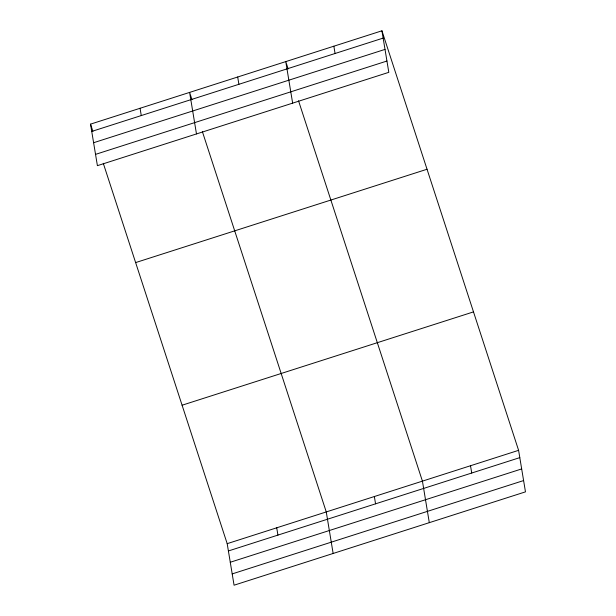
<?xml version="1.0" encoding="UTF-8"?>
<svg xmlns="http://www.w3.org/2000/svg" width="616" height="616" viewBox="0 0 616 616"><rect width="100%" height="100%" fill="white"/><g stroke="black" fill="none" stroke-linecap="round" stroke-linejoin="round"><path stroke-width="0.92" d="M381.935 30.8L388.812 72.334L97.405 165.666L90.529 124.139L381.935 30.8L518.595 450.335L525.471 491.861L234.065 585.2L227.189 543.666L103.288 163.302M91.738 131.431L383.144 38.1M93.601 142.727L385.015 49.396M95.534 154.37L386.94 61.03M135.628 262.585L427.034 169.246M182.09 405.22L473.504 311.889M227.189 543.666L518.595 450.335M228.397 550.966L519.804 457.626M230.261 562.262L521.675 468.93M232.194 573.904L523.6 480.565M288.149 68.884L285.77 61.6L292.646 103.134M298.529 100.77L422.43 481.135L429.306 522.668M191.976 99.692L189.605 92.4L196.481 133.934M202.364 131.57L326.264 511.935L333.14 553.468M90.529 124.139L92.901 131.424M470.516 465.735L471.725 473.034M333.857 46.2L335.065 53.5M374.351 496.535L375.56 503.834M237.691 77L238.9 84.3M276.723 527.804L277.931 535.096M140.063 108.27L141.272 115.569"/></g></svg>
